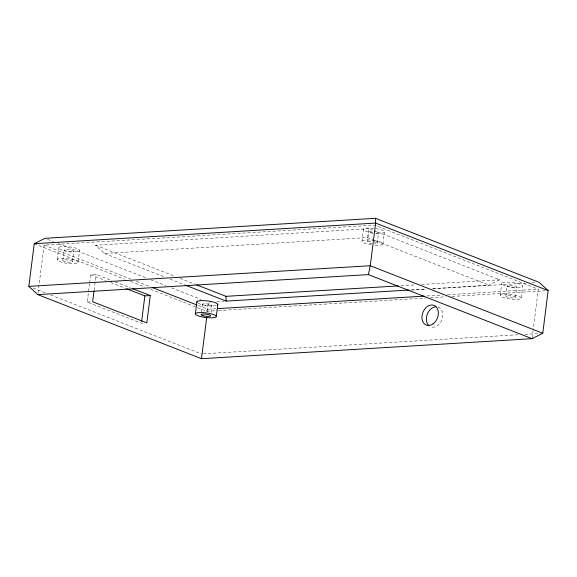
<?xml version="1.0" encoding="UTF-8"?>
<svg xmlns="http://www.w3.org/2000/svg" width="577" height="577" viewBox="0 0 577 577"><rect width="100%" height="100%" fill="white"/><g stroke="black" fill="none" stroke-linecap="round" stroke-linejoin="round"><path stroke-width="0.43" stroke-dasharray="2.88 2.16" d="M38.053 292.849L44.083 245.138L374.653 225.131L538.305 289.214L533.177 329.849M57.166 259.578L58.674 247.634M62.821 260.386L64.112 250.144M72.392 261.749A4.847 1.06 7.2 0 0 65.634 259.859A4.847 1.06 7.2 0 0 64.797 261.59A4.847 1.06 7.2 0 0 72.392 261.749L73.683 251.514A4.847 1.06 7.2 0 0 66.925 249.617A4.847 1.06 7.2 0 0 66.088 251.356A4.847 1.06 7.2 0 0 73.683 251.514M78.046 262.557A10.574 2.308 7.2 0 0 63.304 258.431A10.574 2.308 7.2 0 0 61.472 262.21A10.574 2.308 7.2 0 0 78.046 262.557L79.554 250.613A10.574 2.308 7.2 0 0 64.812 246.487A10.574 2.308 7.2 0 0 62.98 250.274A10.574 2.308 7.2 0 0 79.554 250.613M142.959 323.084L141.408 323.178L87.214 302.074L89.55 283.588M89.659 282.701L90.661 274.782L96.078 274.45L111.924 280.624M94.08 290.303L96.078 274.45M201.366 311.948L202.339 304.267M207.403 311.868L207.734 309.222L197.666 305.276M211.045 312.46L211.91 305.63A4.847 1.06 7.2 0 0 205.152 303.74A4.847 1.06 7.2 0 0 204.308 305.478A4.847 1.06 7.2 0 0 211.91 305.63M371.379 244.799A10.574 2.308 7.2 0 1 361.995 241.128L363.503 229.184A10.574 2.308 7.2 0 1 375 228.485M367.65 241.929L368.941 231.694M377.221 243.299L378.512 233.058M382.876 244.1L384.383 232.163M500.223 295.244L501.73 283.307M505.878 296.051L507.169 285.817M515.441 297.422A4.847 1.06 7.2 0 0 508.683 295.525A4.847 1.06 7.2 0 0 507.847 297.263A4.847 1.06 7.2 0 0 515.441 297.422L516.74 287.18A4.847 1.06 7.2 0 0 509.981 285.29A4.847 1.06 7.2 0 0 509.138 287.029A4.847 1.06 7.2 0 0 516.74 287.18M521.096 298.222A10.574 2.308 7.2 0 0 506.354 294.097A10.574 2.308 7.2 0 0 504.522 297.883A10.574 2.308 7.2 0 0 521.096 298.222L522.611 286.286A10.574 2.308 7.2 0 0 507.861 282.16A10.574 2.308 7.2 0 0 506.036 285.94A10.574 2.308 7.2 0 0 522.611 286.286M532.167 337.805L533.061 330.736M150.633 289.308L206.739 311.277L208.6 302.398L210.396 302.283M369.179 228.687L95.508 245.254L104.487 253.483L367.318 237.573L369.179 228.687L373.362 230.324M432.447 288.623L488.957 285.197L499.66 279.78L374.199 230.656M87.214 302.074L91.858 301.793M400.957 285.752L415.317 284.887M421.599 284.504L499.66 279.78M410.918 289.921L425.271 289.055M216.685 301.908L223.869 301.468M411.61 290.108L425.985 289.236M433.168 288.803L525.697 283.199M531.987 282.824L535.579 282.607M207.734 309.222L216.721 308.673M426.922 295.951L442.191 295.027M447.579 294.703L538.305 289.214M206.739 311.277L217.522 310.628M218.423 310.57L425.963 298.013M430.456 297.739L445.725 296.816M452.015 296.434L548.15 290.613M203.147 353.824L519.401 334.682M524.796 334.35L539.17 333.484M115.256 281.922L130.265 287.764M90.661 274.782L105.67 280.624M110.676 282.571L125.678 288.413M367.318 237.573L488.957 285.197M95.508 245.254L174.968 276.369M179.988 278.33L195.048 284.223M104.487 253.483L164.048 276.801M169.919 279.102L185.022 285.009M47.458 239.304L53.336 241.604M58.371 243.573L147.33 278.402M150.691 279.722L165.794 285.637M171.672 287.937L201.048 299.434M44.083 245.138L130.525 278.987M136.403 281.287L150.669 286.87M34.238 243.732L124.675 279.145M130.539 281.439L144.777 287.014M33.04 288.024L45.597 292.943M50.625 294.912L201.351 353.932M375.432 231.586A4.847 1.06 7.2 0 1 378.534 232.928A4.847 1.06 7.2 0 1 375.699 233.584M373.247 233.382A4.847 1.06 7.2 0 1 368.919 231.831A4.847 1.06 7.2 0 1 372.958 231.233M374.141 241.821A4.847 1.06 7.2 0 1 377.243 243.162A4.847 1.06 7.2 0 1 374.408 243.826M371.949 243.617A4.847 1.06 7.2 0 1 367.628 242.066A4.847 1.06 7.2 0 1 371.667 241.467M215.848 305.63A10.574 2.308 7.2 0 1 197.767 303.048M375.677 228.586A10.574 2.308 7.2 0 1 384.433 231.94A10.574 2.308 7.2 0 1 375.627 233.166M372.886 232.856A10.574 2.308 7.2 0 1 363.503 229.184M437.929 306.942A10.574 7.811 -68.6 0 1 442.097 319.131A10.574 7.811 -68.6 0 1 431.228 326.971M374.17 240.53A10.574 2.308 7.2 0 1 382.926 243.883A10.574 2.308 7.2 0 1 374.12 245.11M361.995 241.128A10.574 2.308 7.2 0 1 373.492 240.429"/><path stroke-width="0.87" d="M28.85 286.387L34.238 243.732L44.941 238.315L375.512 218.308L539.17 282.384L548.15 290.613L542.762 333.268L532.059 338.685L201.488 358.692L37.83 294.616L28.85 286.387L370.261 265.723L542.762 333.268M93.964 291.183L92.63 301.749L146.832 322.853L150.28 295.554L132.768 288.738M141.632 321.418L144.856 295.886L126.514 288.738M195.394 313.7L196.901 301.757M201.488 358.692L206.732 317.17M216.267 316.672A10.574 2.308 7.2 0 0 201.524 312.546A10.574 2.308 7.2 0 0 199.692 316.333A10.574 2.308 7.2 0 0 216.267 316.672L217.774 304.735M37.83 294.616L368.4 274.602L370.261 265.723L375.649 223.068L375.512 218.308M34.238 243.732L375.649 223.068L548.15 290.613M144.856 295.886L150.28 295.554M196.714 284.879L225.989 296.34L398.267 285.918M185.859 285.341L226.126 301.107L409.122 290.029M217.616 308.623L424.225 296.116M368.4 274.602L532.059 338.685M152.342 287.534L196.829 304.945M225.989 296.34L226.126 301.107M196.981 302.37A10.574 2.308 7.2 0 1 208.398 301.057A10.574 2.308 7.2 0 1 217.147 305.247M428.855 325.623A10.574 7.811 -68.6 0 1 427.211 314.35A10.574 7.811 -68.6 0 1 435.873 306.719M203.017 315.713A4.847 1.06 7.2 0 0 210.612 315.871A4.847 1.06 7.2 0 0 203.854 313.975A4.847 1.06 7.2 0 0 203.017 315.713M433.096 323.841A10.574 7.811 -68.6 0 0 435.339 306.113A10.574 7.811 -68.6 0 0 422.025 315.72A10.574 7.811 -68.6 0 0 433.096 323.841"/></g></svg>
